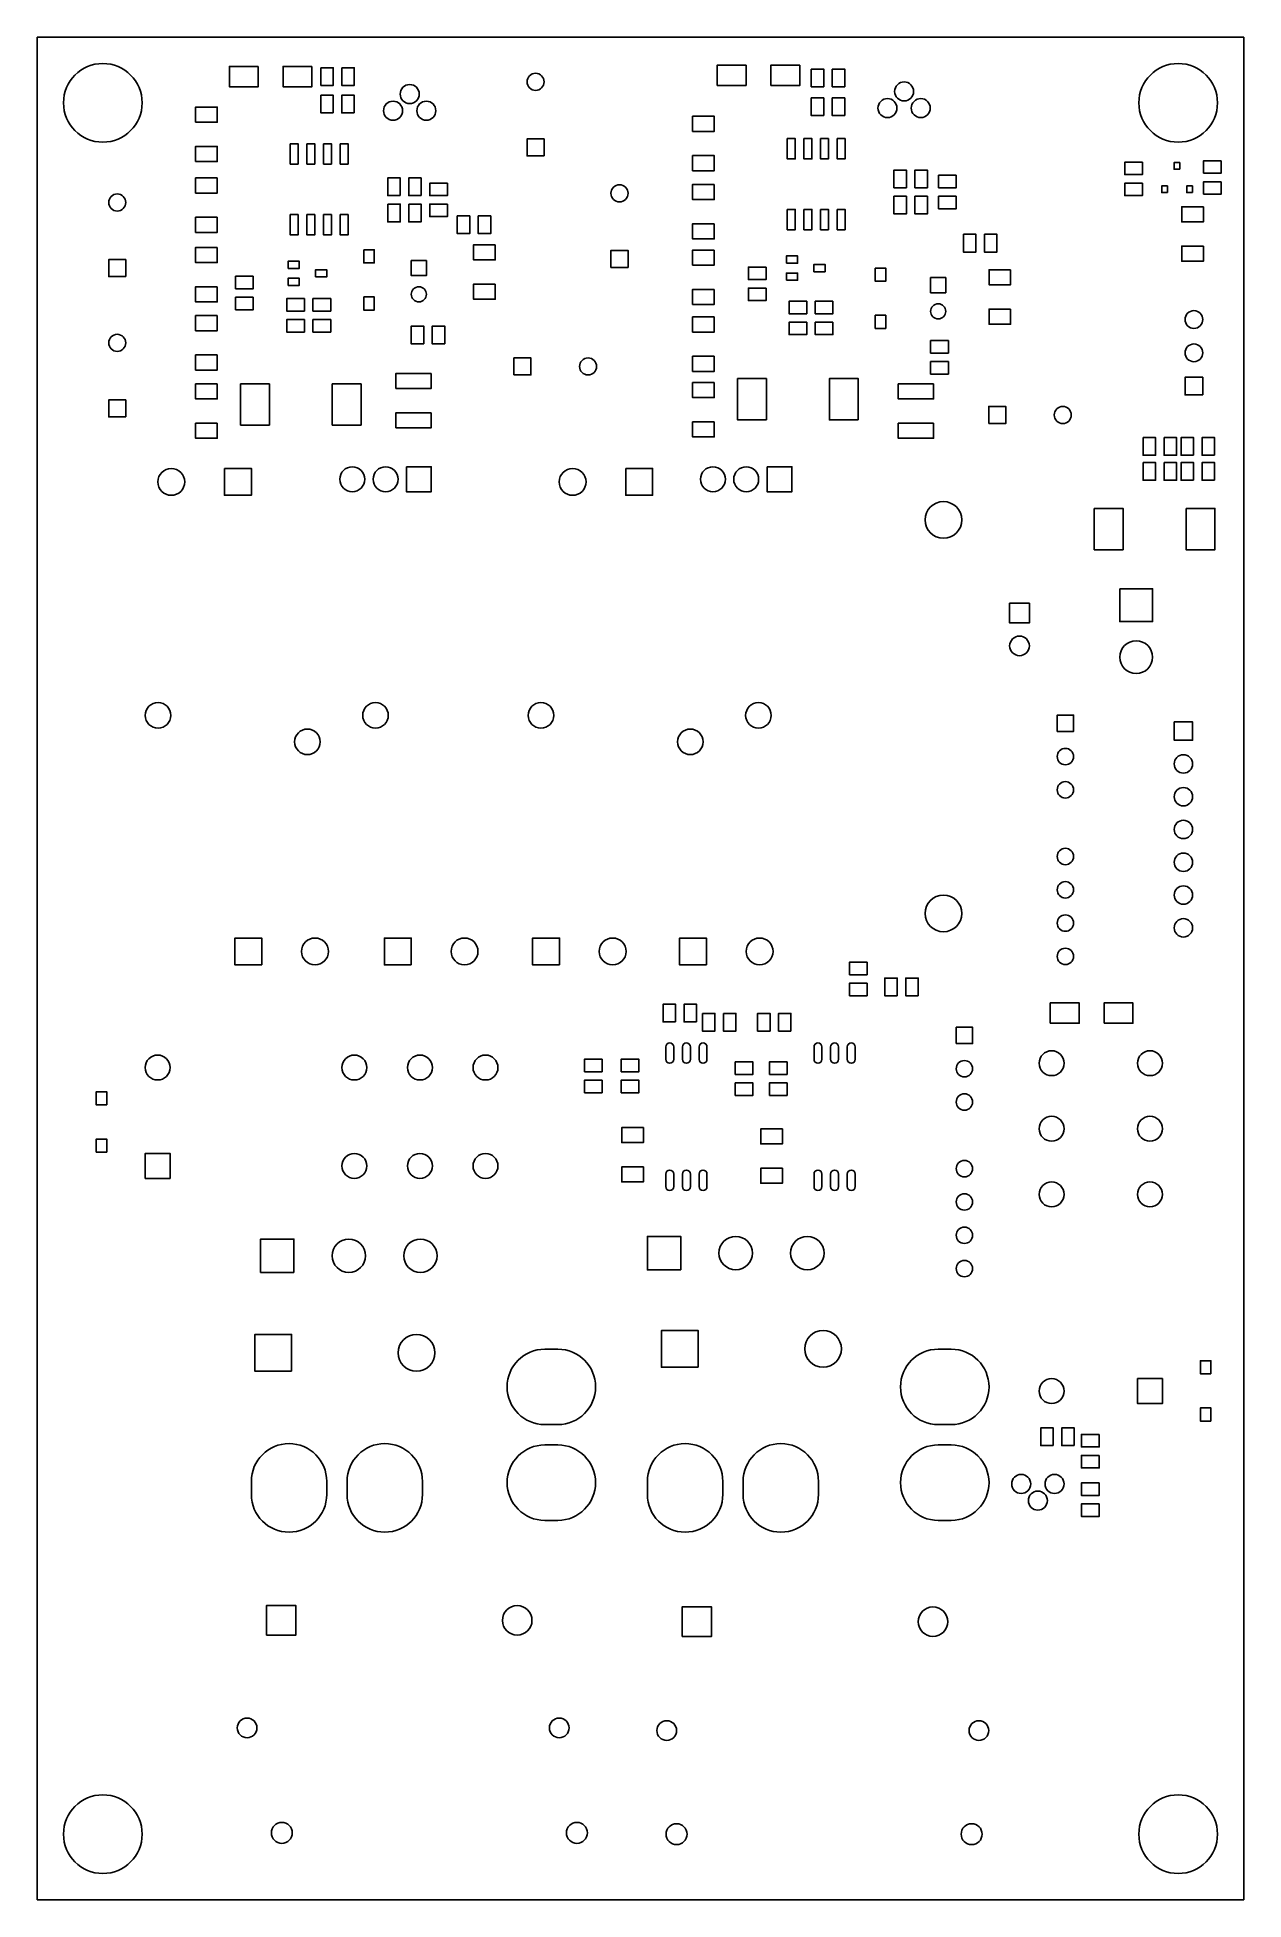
# Model space of a CAD drawing. Extents: x 0 to 92, y 0 to 142.
import ezdxf

# ---------------------------------------------------------------- set-up
doc = ezdxf.new("R2010")
doc.units = 0
for name, color, linetype in [('BG_DESIGN_OUTLINE', 85, 'CONTINUOUS'), ('PIN_BOTTOM', 174, 'CONTINUOUS'), ('PIN_TOP', 12, 'CONTINUOUS')]:
    doc.layers.add(name, color=color, linetype=linetype)

msp = doc.modelspace()

# ---------------------------------------------------------------- linework, layer by layer
at = {"layer": 'BG_DESIGN_OUTLINE'}
msp.add_lwpolyline([(0, 0), (91, 0), (92, 0), (92, 136), (92, 142), (0, 142), (0, 136)], close=True, dxfattribs=at)
at = {"layer": 'PIN_BOTTOM'}
for points in [[(38.65, 132.95), (37.35, 132.95), (37.35, 134.25), (38.65, 134.25)], [(6.75, 123.75), (5.45, 123.75), (5.45, 125.05), (6.75, 125.05)], [(28.525, 124.975), (29.675, 124.975), (29.675, 123.825), (28.525, 123.825)], [(45.05, 124.45), (43.75, 124.45), (43.75, 125.75), (45.05, 125.75)], [(68.125, 123.675), (69.275, 123.675), (69.275, 122.525), (68.125, 122.525)], [(36.35, 116.25), (36.35, 117.55), (37.65, 117.55), (37.65, 116.25)], [(88.875, 114.725), (87.525, 114.725), (87.525, 116.075), (88.875, 116.075)], [(6.75, 113.05), (5.45, 113.05), (5.45, 114.35), (6.75, 114.35)], [(72.55, 112.55), (72.55, 113.85), (73.85, 113.85), (73.85, 112.55)], [(14.275, 109.125), (16.325, 109.125), (16.325, 107.075), (14.275, 107.075)], [(28.15, 109.25), (30.05, 109.25), (30.05, 107.35), (28.15, 107.35)], [(44.875, 109.125), (46.925, 109.125), (46.925, 107.075), (44.875, 107.075)], [(55.65, 109.25), (57.55, 109.25), (57.55, 107.35), (55.65, 107.35)], [(82.55, 99.95), (85.05, 99.95), (85.05, 97.45), (82.55, 97.45)], [(74.15, 98.85), (75.65, 98.85), (75.65, 97.35), (74.15, 97.35)], [(77.775, 89.075), (77.775, 90.325), (79.025, 90.325), (79.025, 89.075)], [(86.7, 89.8), (88.1, 89.8), (88.1, 88.4), (86.7, 88.4)], [(17.125, 71.275), (15.075, 71.275), (15.075, 73.325), (17.125, 73.325)], [(28.525, 71.275), (26.475, 71.275), (26.475, 73.325), (28.525, 73.325)], [(39.825, 71.275), (37.775, 71.275), (37.775, 73.325), (39.825, 73.325)], [(51.025, 71.275), (48.975, 71.275), (48.975, 73.325), (51.025, 73.325)], [(70.075, 65.275), (70.075, 66.525), (71.325, 66.525), (71.325, 65.275)], [(10.13, 55), (8.23, 55), (8.23, 56.9), (10.13, 56.9)], [(19.575, 47.825), (17.025, 47.825), (17.025, 50.375), (19.575, 50.375)], [(49.075, 48.025), (46.525, 48.025), (46.525, 50.575), (49.075, 50.575)], [(19.4, 40.3), (16.6, 40.3), (16.6, 43.1), (19.4, 43.1)], [(50.4, 40.6), (47.6, 40.6), (47.6, 43.4), (50.4, 43.4)], [(85.8, 39.73), (85.8, 37.83), (83.9, 37.83), (83.9, 39.73)], [(17.475, 20.175), (17.475, 22.425), (19.725, 22.425), (19.725, 20.175)], [(49.175, 20.075), (49.175, 22.325), (51.425, 22.325), (51.425, 20.075)]]:
    msp.add_lwpolyline(points, close=True, dxfattribs=at)
for points in [[(39.7, 36.225), (38.7, 36.225, -1), (38.7, 41.975), (39.7, 41.975, -1)], [(69.7, 36.225), (68.7, 36.225, -1), (68.7, 41.975), (69.7, 41.975, -1)], [(16.325, 30.9), (16.325, 31.9, -1), (22.075, 31.9), (22.075, 30.9, -1)], [(23.625, 30.9), (23.625, 31.9, -1), (29.375, 31.9), (29.375, 30.9, -1)], [(39.7, 28.925), (38.7, 28.925, -1), (38.7, 34.675), (39.7, 34.675, -1)], [(46.525, 30.9), (46.525, 31.9, -1), (52.275, 31.9), (52.275, 30.9, -1)], [(53.825, 30.9), (53.825, 31.9, -1), (59.575, 31.9), (59.575, 30.9, -1)], [(69.7, 28.925), (68.7, 28.925, -1), (68.7, 34.675), (69.7, 34.675, -1)]]:
    msp.add_lwpolyline(points, format="xyb", close=True, dxfattribs=at)
for centre, radius in [((5, 137), 3), ((38, 138.6), 0.65), ((87, 137), 3), ((28.4, 137.67), 0.725), ((66.1, 137.87), 0.725), ((27.13, 136.4), 0.725), ((29.67, 136.4), 0.725), ((64.83, 136.6), 0.725), ((67.37, 136.6), 0.725), ((44.4, 130.1), 0.65), ((6.1, 129.4), 0.65), ((29.1, 122.4), 0.575), ((68.7, 121.1), 0.575), ((88.2, 120.48), 0.675), ((6.1, 118.7), 0.65), ((88.2, 117.94), 0.675), ((42, 116.9), 0.65), ((78.2, 113.2), 0.65), ((10.22, 108.1), 1.025), ((24.02, 108.3), 0.95), ((26.56, 108.3), 0.95), ((40.82, 108.1), 1.025), ((51.52, 108.3), 0.95), ((54.06, 108.3), 0.95), ((69.1, 105.2), 1.4), ((74.9, 95.6), 0.75), ((83.8, 94.74), 1.25), ((9.21, 90.3), 0.975), ((25.794, 90.3), 0.975), ((38.41, 90.3), 0.975), ((54.994, 90.3), 0.975), ((20.6, 88.281), 0.975), ((49.8, 88.281), 0.975), ((78.4, 87.16), 0.625), ((87.4, 86.6), 0.7), ((78.4, 84.62), 0.625), ((87.4, 84.1), 0.7), ((87.4, 81.6), 0.7), ((78.4, 79.54), 0.625), ((87.4, 79.1), 0.7), ((78.4, 77), 0.625), ((87.4, 76.6), 0.7), ((69.1, 75.2), 1.4), ((78.4, 74.46), 0.625), ((87.4, 74.1), 0.7), ((21.18, 72.3), 1.025), ((32.58, 72.3), 1.025), ((43.88, 72.3), 1.025), ((55.08, 72.3), 1.025), ((78.4, 71.92), 0.625), ((9.18, 63.45), 0.95), ((24.18, 63.45), 0.95), ((29.18, 63.45), 0.95), ((34.18, 63.45), 0.95), ((70.7, 63.36), 0.625), ((77.35, 63.78), 0.95), ((84.85, 63.78), 0.95), ((70.7, 60.82), 0.625), ((77.35, 58.78), 0.95), ((84.85, 58.78), 0.95), ((24.18, 55.95), 0.95), ((29.18, 55.95), 0.95), ((34.18, 55.95), 0.95), ((70.7, 55.74), 0.625), ((77.35, 53.78), 0.95), ((84.85, 53.78), 0.95), ((70.7, 53.2), 0.625), ((70.7, 50.66), 0.625), ((23.76, 49.1), 1.275), ((29.22, 49.1), 1.275), ((53.26, 49.3), 1.275), ((58.72, 49.3), 1.275), ((70.7, 48.12), 0.625), ((28.92, 41.7), 1.4), ((59.92, 42), 1.4), ((77.35, 38.78), 0.95), ((75.03, 31.7), 0.725), ((77.57, 31.7), 0.725), ((76.3, 30.43), 0.725), ((36.6, 21.3), 1.125), ((68.3, 21.2), 1.125), ((16, 13.1), 0.75), ((39.8, 13.1), 0.75), ((48, 12.9), 0.75), ((71.8, 12.9), 0.75), ((5, 5), 3), ((87, 5), 3), ((18.65, 5.1), 0.8), ((41.15, 5.1), 0.8), ((48.75, 5), 0.8), ((71.25, 5), 0.8)]:
    msp.add_circle(centre, radius, dxfattribs=at)
at = {"layer": 'PIN_TOP'}
for points in [[(16.85, 139.775), (16.85, 138.225), (14.65, 138.225), (14.65, 139.775)], [(20.95, 139.775), (20.95, 138.225), (18.75, 138.225), (18.75, 139.775)], [(21.625, 139.675), (22.575, 139.675), (22.575, 138.325), (21.625, 138.325)], [(23.225, 139.675), (24.175, 139.675), (24.175, 138.325), (23.225, 138.325)], [(54.05, 139.875), (54.05, 138.325), (51.85, 138.325), (51.85, 139.875)], [(58.15, 139.875), (58.15, 138.325), (55.95, 138.325), (55.95, 139.875)], [(59.025, 139.575), (59.975, 139.575), (59.975, 138.225), (59.025, 138.225)], [(60.625, 139.575), (61.575, 139.575), (61.575, 138.225), (60.625, 138.225)], [(12.075, 135.525), (12.075, 136.675), (13.725, 136.675), (13.725, 135.525)], [(22.575, 136.225), (21.625, 136.225), (21.625, 137.575), (22.575, 137.575)], [(24.175, 136.225), (23.225, 136.225), (23.225, 137.575), (24.175, 137.575)], [(59.975, 136.025), (59.025, 136.025), (59.025, 137.375), (59.975, 137.375)], [(61.575, 136.025), (60.625, 136.025), (60.625, 137.375), (61.575, 137.375)], [(49.975, 134.825), (49.975, 135.975), (51.625, 135.975), (51.625, 134.825)], [(12.075, 132.525), (12.075, 133.675), (13.725, 133.675), (13.725, 132.525)], [(19.295, 133.875), (19.895, 133.875), (19.895, 132.325), (19.295, 132.325)], [(20.565, 133.875), (21.165, 133.875), (21.165, 132.325), (20.565, 132.325)], [(21.835, 133.875), (22.435, 133.875), (22.435, 132.325), (21.835, 132.325)], [(23.105, 133.875), (23.705, 133.875), (23.705, 132.325), (23.105, 132.325)], [(38.65, 132.95), (37.35, 132.95), (37.35, 134.25), (38.65, 134.25)], [(57.195, 134.275), (57.795, 134.275), (57.795, 132.725), (57.195, 132.725)], [(58.465, 134.275), (59.065, 134.275), (59.065, 132.725), (58.465, 132.725)], [(59.735, 134.275), (60.335, 134.275), (60.335, 132.725), (59.735, 132.725)], [(61.005, 134.275), (61.605, 134.275), (61.605, 132.725), (61.005, 132.725)], [(49.975, 131.825), (49.975, 132.975), (51.625, 132.975), (51.625, 131.825)], [(84.275, 132.475), (84.275, 131.525), (82.925, 131.525), (82.925, 132.475)], [(87.116, 131.935), (86.684, 131.935), (86.684, 132.443), (87.116, 132.443)], [(88.925, 131.625), (88.925, 132.575), (90.275, 132.575), (90.275, 131.625)], [(13.725, 131.275), (13.725, 130.125), (12.075, 130.125), (12.075, 131.275)], [(27.675, 129.925), (26.725, 129.925), (26.725, 131.275), (27.675, 131.275)], [(29.275, 129.925), (28.325, 129.925), (28.325, 131.275), (29.275, 131.275)], [(31.275, 130.875), (31.275, 129.925), (29.925, 129.925), (29.925, 130.875)], [(51.625, 130.775), (51.625, 129.625), (49.975, 129.625), (49.975, 130.775)], [(66.275, 130.525), (65.325, 130.525), (65.325, 131.875), (66.275, 131.875)], [(67.875, 130.525), (66.925, 130.525), (66.925, 131.875), (67.875, 131.875)], [(70.075, 131.475), (70.075, 130.525), (68.725, 130.525), (68.725, 131.475)], [(84.275, 130.875), (84.275, 129.925), (82.925, 129.925), (82.925, 130.875)], [(86.176, 130.157), (85.744, 130.157), (85.744, 130.665), (86.176, 130.665)], [(88.081, 130.157), (87.649, 130.157), (87.649, 130.665), (88.081, 130.665)], [(88.925, 130.025), (88.925, 130.975), (90.275, 130.975), (90.275, 130.025)], [(26.725, 129.275), (27.675, 129.275), (27.675, 127.925), (26.725, 127.925)], [(28.325, 129.275), (29.275, 129.275), (29.275, 127.925), (28.325, 127.925)], [(31.275, 129.275), (31.275, 128.325), (29.925, 128.325), (29.925, 129.275)], [(65.325, 129.875), (66.275, 129.875), (66.275, 128.525), (65.325, 128.525)], [(66.925, 129.875), (67.875, 129.875), (67.875, 128.525), (66.925, 128.525)], [(70.075, 129.875), (70.075, 128.925), (68.725, 128.925), (68.725, 129.875)], [(13.725, 128.275), (13.725, 127.125), (12.075, 127.125), (12.075, 128.275)], [(19.295, 128.475), (19.895, 128.475), (19.895, 126.925), (19.295, 126.925)], [(20.565, 128.475), (21.165, 128.475), (21.165, 126.925), (20.565, 126.925)], [(21.835, 128.475), (22.435, 128.475), (22.435, 126.925), (21.835, 126.925)], [(23.105, 128.475), (23.705, 128.475), (23.705, 126.925), (23.105, 126.925)], [(32.025, 128.375), (32.975, 128.375), (32.975, 127.025), (32.025, 127.025)], [(33.625, 128.375), (34.575, 128.375), (34.575, 127.025), (33.625, 127.025)], [(57.195, 128.875), (57.795, 128.875), (57.795, 127.325), (57.195, 127.325)], [(58.465, 128.875), (59.065, 128.875), (59.065, 127.325), (58.465, 127.325)], [(59.735, 128.875), (60.335, 128.875), (60.335, 127.325), (59.735, 127.325)], [(61.005, 128.875), (61.605, 128.875), (61.605, 127.325), (61.005, 127.325)], [(88.925, 129.075), (88.925, 127.925), (87.275, 127.925), (87.275, 129.075)], [(51.625, 127.775), (51.625, 126.625), (49.975, 126.625), (49.975, 127.775)], [(70.625, 126.975), (71.575, 126.975), (71.575, 125.625), (70.625, 125.625)], [(72.225, 126.975), (73.175, 126.975), (73.175, 125.625), (72.225, 125.625)], [(6.75, 123.75), (5.45, 123.75), (5.45, 125.05), (6.75, 125.05)], [(13.725, 125.975), (13.725, 124.825), (12.075, 124.825), (12.075, 125.975)], [(24.9, 125.8), (25.7, 125.8), (25.7, 124.8), (24.9, 124.8)], [(28.525, 124.975), (29.675, 124.975), (29.675, 123.825), (28.525, 123.825)], [(34.925, 126.175), (34.925, 125.025), (33.275, 125.025), (33.275, 126.175)], [(45.05, 124.45), (43.75, 124.45), (43.75, 125.75), (45.05, 125.75)], [(51.625, 125.775), (51.625, 124.625), (49.975, 124.625), (49.975, 125.775)], [(57.125, 124.775), (57.125, 125.325), (57.975, 125.325), (57.975, 124.775)], [(88.925, 126.075), (88.925, 124.925), (87.275, 124.925), (87.275, 126.075)], [(16.475, 123.775), (16.475, 122.825), (15.125, 122.825), (15.125, 123.775)], [(19.125, 124.375), (19.125, 124.925), (19.975, 124.925), (19.975, 124.375)], [(19.125, 123.075), (19.125, 123.625), (19.975, 123.625), (19.975, 123.075)], [(21.225, 123.725), (21.225, 124.275), (22.075, 124.275), (22.075, 123.725)], [(55.575, 124.475), (55.575, 123.525), (54.225, 123.525), (54.225, 124.475)], [(57.125, 123.475), (57.125, 124.025), (57.975, 124.025), (57.975, 123.475)], [(59.225, 124.125), (59.225, 124.675), (60.075, 124.675), (60.075, 124.125)], [(63.9, 124.4), (64.7, 124.4), (64.7, 123.4), (63.9, 123.4)], [(68.125, 123.675), (69.275, 123.675), (69.275, 122.525), (68.125, 122.525)], [(74.225, 124.275), (74.225, 123.125), (72.575, 123.125), (72.575, 124.275)], [(13.725, 122.975), (13.725, 121.825), (12.075, 121.825), (12.075, 122.975)], [(16.475, 122.175), (16.475, 121.225), (15.125, 121.225), (15.125, 122.175)], [(24.9, 122.2), (25.7, 122.2), (25.7, 121.2), (24.9, 121.2)], [(34.925, 123.175), (34.925, 122.025), (33.275, 122.025), (33.275, 123.175)], [(51.625, 122.775), (51.625, 121.625), (49.975, 121.625), (49.975, 122.775)], [(55.575, 122.875), (55.575, 121.925), (54.225, 121.925), (54.225, 122.875)], [(13.725, 120.775), (13.725, 119.625), (12.075, 119.625), (12.075, 120.775)], [(20.375, 122.075), (20.375, 121.125), (19.025, 121.125), (19.025, 122.075)], [(22.375, 122.075), (22.375, 121.125), (21.025, 121.125), (21.025, 122.075)], [(58.675, 121.875), (58.675, 120.925), (57.325, 120.925), (57.325, 121.875)], [(60.675, 121.875), (60.675, 120.925), (59.325, 120.925), (59.325, 121.875)], [(63.9, 120.8), (64.7, 120.8), (64.7, 119.8), (63.9, 119.8)], [(74.225, 121.275), (74.225, 120.125), (72.575, 120.125), (72.575, 121.275)], [(20.375, 120.475), (20.375, 119.525), (19.025, 119.525), (19.025, 120.475)], [(22.375, 120.475), (22.375, 119.525), (21.025, 119.525), (21.025, 120.475)], [(29.475, 118.625), (28.525, 118.625), (28.525, 119.975), (29.475, 119.975)], [(31.075, 118.625), (30.125, 118.625), (30.125, 119.975), (31.075, 119.975)], [(51.625, 120.675), (51.625, 119.525), (49.975, 119.525), (49.975, 120.675)], [(58.675, 120.275), (58.675, 119.325), (57.325, 119.325), (57.325, 120.275)], [(60.675, 120.275), (60.675, 119.325), (59.325, 119.325), (59.325, 120.275)], [(68.125, 117.925), (68.125, 118.875), (69.475, 118.875), (69.475, 117.925)], [(13.725, 117.775), (13.725, 116.625), (12.075, 116.625), (12.075, 117.775)], [(36.35, 116.25), (36.35, 117.55), (37.65, 117.55), (37.65, 116.25)], [(51.625, 117.675), (51.625, 116.525), (49.975, 116.525), (49.975, 117.675)], [(68.125, 116.325), (68.125, 117.275), (69.475, 117.275), (69.475, 116.325)], [(13.725, 115.575), (13.725, 114.425), (12.075, 114.425), (12.075, 115.575)], [(17.7, 112.425), (15.5, 112.425), (15.5, 115.575), (17.7, 115.575)], [(24.7, 112.425), (22.5, 112.425), (22.5, 115.575), (24.7, 115.575)], [(30.05, 116.375), (30.05, 115.225), (27.35, 115.225), (27.35, 116.375)], [(51.625, 115.675), (51.625, 114.525), (49.975, 114.525), (49.975, 115.675)], [(55.6, 112.825), (53.4, 112.825), (53.4, 115.975), (55.6, 115.975)], [(62.6, 112.825), (60.4, 112.825), (60.4, 115.975), (62.6, 115.975)], [(68.35, 115.575), (68.35, 114.425), (65.65, 114.425), (65.65, 115.575)], [(88.875, 114.725), (87.525, 114.725), (87.525, 116.075), (88.875, 116.075)], [(6.75, 113.05), (5.45, 113.05), (5.45, 114.35), (6.75, 114.35)], [(72.55, 112.55), (72.55, 113.85), (73.85, 113.85), (73.85, 112.55)], [(13.725, 112.575), (13.725, 111.425), (12.075, 111.425), (12.075, 112.575)], [(30.05, 113.375), (30.05, 112.225), (27.35, 112.225), (27.35, 113.375)], [(51.625, 112.675), (51.625, 111.525), (49.975, 111.525), (49.975, 112.675)], [(68.35, 112.575), (68.35, 111.425), (65.65, 111.425), (65.65, 112.575)], [(84.325, 111.475), (85.275, 111.475), (85.275, 110.125), (84.325, 110.125)], [(85.925, 111.475), (86.875, 111.475), (86.875, 110.125), (85.925, 110.125)], [(88.175, 110.125), (87.225, 110.125), (87.225, 111.475), (88.175, 111.475)], [(89.775, 110.125), (88.825, 110.125), (88.825, 111.475), (89.775, 111.475)], [(84.325, 109.575), (85.275, 109.575), (85.275, 108.225), (84.325, 108.225)], [(85.925, 109.575), (86.875, 109.575), (86.875, 108.225), (85.925, 108.225)], [(88.175, 108.225), (87.225, 108.225), (87.225, 109.575), (88.175, 109.575)], [(89.775, 108.225), (88.825, 108.225), (88.825, 109.575), (89.775, 109.575)], [(14.275, 109.125), (16.325, 109.125), (16.325, 107.075), (14.275, 107.075)], [(28.15, 109.25), (30.05, 109.25), (30.05, 107.35), (28.15, 107.35)], [(44.875, 109.125), (46.925, 109.125), (46.925, 107.075), (44.875, 107.075)], [(55.65, 109.25), (57.55, 109.25), (57.55, 107.35), (55.65, 107.35)], [(80.6, 106.075), (82.8, 106.075), (82.8, 102.925), (80.6, 102.925)], [(87.6, 106.075), (89.8, 106.075), (89.8, 102.925), (87.6, 102.925)], [(82.55, 99.95), (85.05, 99.95), (85.05, 97.45), (82.55, 97.45)], [(74.15, 98.85), (75.65, 98.85), (75.65, 97.35), (74.15, 97.35)], [(77.775, 89.075), (77.775, 90.325), (79.025, 90.325), (79.025, 89.075)], [(86.7, 89.8), (88.1, 89.8), (88.1, 88.4), (86.7, 88.4)], [(17.125, 71.275), (15.075, 71.275), (15.075, 73.325), (17.125, 73.325)], [(28.525, 71.275), (26.475, 71.275), (26.475, 73.325), (28.525, 73.325)], [(39.825, 71.275), (37.775, 71.275), (37.775, 73.325), (39.825, 73.325)], [(51.025, 71.275), (48.975, 71.275), (48.975, 73.325), (51.025, 73.325)], [(61.925, 70.525), (61.925, 71.475), (63.275, 71.475), (63.275, 70.525)], [(61.925, 68.925), (61.925, 69.875), (63.275, 69.875), (63.275, 68.925)], [(65.575, 68.925), (64.625, 68.925), (64.625, 70.275), (65.575, 70.275)], [(67.175, 68.925), (66.225, 68.925), (66.225, 70.275), (67.175, 70.275)], [(48.675, 66.925), (47.725, 66.925), (47.725, 68.275), (48.675, 68.275)], [(50.275, 66.925), (49.325, 66.925), (49.325, 68.275), (50.275, 68.275)], [(77.25, 66.825), (77.25, 68.375), (79.45, 68.375), (79.45, 66.825)], [(81.35, 66.825), (81.35, 68.375), (83.55, 68.375), (83.55, 66.825)], [(50.725, 67.575), (51.675, 67.575), (51.675, 66.225), (50.725, 66.225)], [(52.325, 67.575), (53.275, 67.575), (53.275, 66.225), (52.325, 66.225)], [(55.875, 66.225), (54.925, 66.225), (54.925, 67.575), (55.875, 67.575)], [(57.475, 66.225), (56.525, 66.225), (56.525, 67.575), (57.475, 67.575)], [(70.075, 65.275), (70.075, 66.525), (71.325, 66.525), (71.325, 65.275)], [(41.725, 63.125), (41.725, 64.075), (43.075, 64.075), (43.075, 63.125)], [(44.525, 63.125), (44.525, 64.075), (45.875, 64.075), (45.875, 63.125)], [(53.225, 62.925), (53.225, 63.875), (54.575, 63.875), (54.575, 62.925)], [(55.825, 62.925), (55.825, 63.875), (57.175, 63.875), (57.175, 62.925)], [(5.3, 60.6), (4.5, 60.6), (4.5, 61.6), (5.3, 61.6)], [(41.725, 61.525), (41.725, 62.475), (43.075, 62.475), (43.075, 61.525)], [(44.525, 61.525), (44.525, 62.475), (45.875, 62.475), (45.875, 61.525)], [(53.225, 61.325), (53.225, 62.275), (54.575, 62.275), (54.575, 61.325)], [(55.825, 61.325), (55.825, 62.275), (57.175, 62.275), (57.175, 61.325)], [(46.225, 58.875), (46.225, 57.725), (44.575, 57.725), (44.575, 58.875)], [(56.825, 58.775), (56.825, 57.625), (55.175, 57.625), (55.175, 58.775)], [(5.3, 57), (4.5, 57), (4.5, 58), (5.3, 58)], [(10.13, 55), (8.23, 55), (8.23, 56.9), (10.13, 56.9)], [(46.225, 55.875), (46.225, 54.725), (44.575, 54.725), (44.575, 55.875)], [(56.825, 55.775), (56.825, 54.625), (55.175, 54.625), (55.175, 55.775)], [(19.575, 47.825), (17.025, 47.825), (17.025, 50.375), (19.575, 50.375)], [(49.075, 48.025), (46.525, 48.025), (46.525, 50.575), (49.075, 50.575)], [(19.4, 40.3), (16.6, 40.3), (16.6, 43.1), (19.4, 43.1)], [(50.4, 40.6), (47.6, 40.6), (47.6, 43.4), (50.4, 43.4)], [(89.5, 40.1), (88.7, 40.1), (88.7, 41.1), (89.5, 41.1)], [(85.8, 39.73), (85.8, 37.83), (83.9, 37.83), (83.9, 39.73)], [(89.5, 36.5), (88.7, 36.5), (88.7, 37.5), (89.5, 37.5)], [(77.475, 34.625), (76.525, 34.625), (76.525, 35.975), (77.475, 35.975)], [(79.075, 34.625), (78.125, 34.625), (78.125, 35.975), (79.075, 35.975)], [(80.975, 35.475), (80.975, 34.525), (79.625, 34.525), (79.625, 35.475)], [(80.975, 33.875), (80.975, 32.925), (79.625, 32.925), (79.625, 33.875)], [(80.975, 31.775), (80.975, 30.825), (79.625, 30.825), (79.625, 31.775)], [(80.975, 30.175), (80.975, 29.225), (79.625, 29.225), (79.625, 30.175)], [(17.475, 20.175), (17.475, 22.425), (19.725, 22.425), (19.725, 20.175)], [(49.175, 20.075), (49.175, 22.325), (51.425, 22.325), (51.425, 20.075)]]:
    msp.add_lwpolyline(points, close=True, dxfattribs=at)
for points in [[(47.93, 64.075), (47.93, 65.025, -1), (48.53, 65.025), (48.53, 64.075, -1)], [(49.2, 64.075), (49.2, 65.025, -1), (49.8, 65.025), (49.8, 64.075, -1)], [(50.47, 64.075), (50.47, 65.025, -1), (51.07, 65.025), (51.07, 64.075, -1)], [(59.23, 64.075), (59.23, 65.025, -1), (59.83, 65.025), (59.83, 64.075, -1)], [(60.5, 64.075), (60.5, 65.025, -1), (61.1, 65.025), (61.1, 64.075, -1)], [(61.77, 64.075), (61.77, 65.025, -1), (62.37, 65.025), (62.37, 64.075, -1)], [(47.93, 54.375), (47.93, 55.325, -1), (48.53, 55.325), (48.53, 54.375, -1)], [(49.2, 54.375), (49.2, 55.325, -1), (49.8, 55.325), (49.8, 54.375, -1)], [(50.47, 54.375), (50.47, 55.325, -1), (51.07, 55.325), (51.07, 54.375, -1)], [(59.23, 54.375), (59.23, 55.325, -1), (59.83, 55.325), (59.83, 54.375, -1)], [(60.5, 54.375), (60.5, 55.325, -1), (61.1, 55.325), (61.1, 54.375, -1)], [(61.77, 54.375), (61.77, 55.325, -1), (62.37, 55.325), (62.37, 54.375, -1)], [(39.7, 36.225), (38.7, 36.225, -1), (38.7, 41.975), (39.7, 41.975, -1)], [(69.7, 36.225), (68.7, 36.225, -1), (68.7, 41.975), (69.7, 41.975, -1)], [(16.325, 30.9), (16.325, 31.9, -1), (22.075, 31.9), (22.075, 30.9, -1)], [(23.625, 30.9), (23.625, 31.9, -1), (29.375, 31.9), (29.375, 30.9, -1)], [(39.7, 28.925), (38.7, 28.925, -1), (38.7, 34.675), (39.7, 34.675, -1)], [(46.525, 30.9), (46.525, 31.9, -1), (52.275, 31.9), (52.275, 30.9, -1)], [(53.825, 30.9), (53.825, 31.9, -1), (59.575, 31.9), (59.575, 30.9, -1)], [(69.7, 28.925), (68.7, 28.925, -1), (68.7, 34.675), (69.7, 34.675, -1)]]:
    msp.add_lwpolyline(points, format="xyb", close=True, dxfattribs=at)
for centre, radius in [((5, 137), 3), ((38, 138.6), 0.65), ((87, 137), 3), ((28.4, 137.67), 0.725), ((66.1, 137.87), 0.725), ((27.13, 136.4), 0.725), ((29.67, 136.4), 0.725), ((64.83, 136.6), 0.725), ((67.37, 136.6), 0.725), ((44.4, 130.1), 0.65), ((6.1, 129.4), 0.65), ((29.1, 122.4), 0.575), ((68.7, 121.1), 0.575), ((88.2, 120.48), 0.675), ((6.1, 118.7), 0.65), ((88.2, 117.94), 0.675), ((42, 116.9), 0.65), ((78.2, 113.2), 0.65), ((10.22, 108.1), 1.025), ((24.02, 108.3), 0.95), ((26.56, 108.3), 0.95), ((40.82, 108.1), 1.025), ((51.52, 108.3), 0.95), ((54.06, 108.3), 0.95), ((69.1, 105.2), 1.4), ((74.9, 95.6), 0.75), ((83.8, 94.74), 1.25), ((9.21, 90.3), 0.975), ((25.794, 90.3), 0.975), ((38.41, 90.3), 0.975), ((54.994, 90.3), 0.975), ((20.6, 88.281), 0.975), ((49.8, 88.281), 0.975), ((78.4, 87.16), 0.625), ((87.4, 86.6), 0.7), ((78.4, 84.62), 0.625), ((87.4, 84.1), 0.7), ((87.4, 81.6), 0.7), ((78.4, 79.54), 0.625), ((87.4, 79.1), 0.7), ((78.4, 77), 0.625), ((87.4, 76.6), 0.7), ((69.1, 75.2), 1.4), ((78.4, 74.46), 0.625), ((87.4, 74.1), 0.7), ((21.18, 72.3), 1.025), ((32.58, 72.3), 1.025), ((43.88, 72.3), 1.025), ((55.08, 72.3), 1.025), ((78.4, 71.92), 0.625), ((9.18, 63.45), 0.95), ((24.18, 63.45), 0.95), ((29.18, 63.45), 0.95), ((34.18, 63.45), 0.95), ((70.7, 63.36), 0.625), ((77.35, 63.78), 0.95), ((84.85, 63.78), 0.95), ((70.7, 60.82), 0.625), ((77.35, 58.78), 0.95), ((84.85, 58.78), 0.95), ((24.18, 55.95), 0.95), ((29.18, 55.95), 0.95), ((34.18, 55.95), 0.95), ((70.7, 55.74), 0.625), ((77.35, 53.78), 0.95), ((84.85, 53.78), 0.95), ((70.7, 53.2), 0.625), ((70.7, 50.66), 0.625), ((23.76, 49.1), 1.275), ((29.22, 49.1), 1.275), ((53.26, 49.3), 1.275), ((58.72, 49.3), 1.275), ((70.7, 48.12), 0.625), ((28.92, 41.7), 1.4), ((59.92, 42), 1.4), ((77.35, 38.78), 0.95), ((75.03, 31.7), 0.725), ((77.57, 31.7), 0.725), ((76.3, 30.43), 0.725), ((36.6, 21.3), 1.125), ((68.3, 21.2), 1.125), ((16, 13.1), 0.75), ((39.8, 13.1), 0.75), ((48, 12.9), 0.75), ((71.8, 12.9), 0.75), ((5, 5), 3), ((87, 5), 3), ((18.65, 5.1), 0.8), ((41.15, 5.1), 0.8), ((48.75, 5), 0.8), ((71.25, 5), 0.8)]:
    msp.add_circle(centre, radius, dxfattribs=at)

doc.saveas('drawing.dxf')
